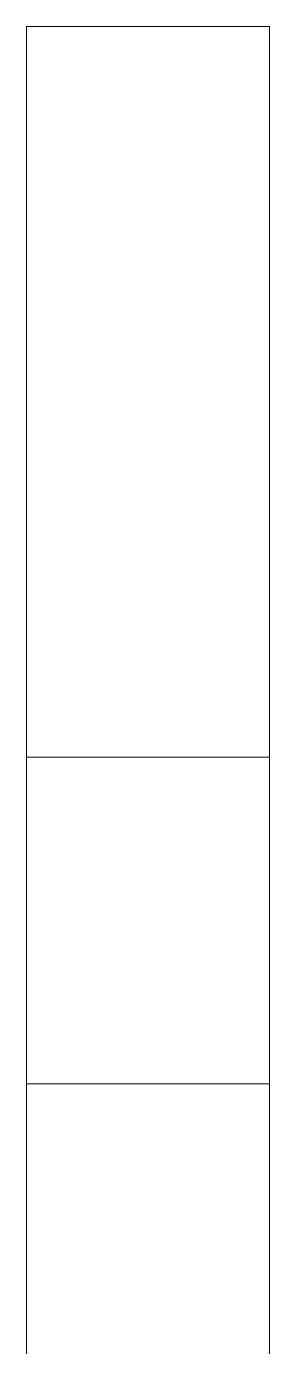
# Model space of a CAD drawing. Extents: x 65572 to 72871, y 30718 to 33858.
# Drawn here: x 66074.43 to 66075.43, y 33455.98 to 33461.4 of the extents above; entities that cross this region are included whole.
import ezdxf

# ---------------------------------------------------------------- set-up
doc = ezdxf.new("R2010")
doc.units = 0
doc.header["$LTSCALE"] = 0.5
doc.header["$MEASUREMENT"] = 0
doc.layers.add('Viewed', color=150, linetype='CONTINUOUS', lineweight=9)

msp = doc.modelspace()

# ---------------------------------------------------------------- linework, layer by layer
at = {"layer": 'Viewed', "linetype": 'ByBlock'}
for p, q in [((66075.43429, 33461.403734), (66074.434285, 33461.403734)), ((66074.434285, 33458.40372), (66074.434285, 33457.062538)), ((66075.43429, 33458.40372), (66074.434285, 33458.40372)), ((66075.43429, 33458.40372), (66075.43429, 33457.062538)), ((66075.43429, 33457.062538), (66074.434285, 33457.062538)), ((66074.434285, 33457.062538), (66074.434285, 33451.062509)), ((66075.43429, 33457.062538), (66075.43429, 33451.062509))]:
    msp.add_line(p, q, dxfattribs=at)
for points in [[(66074.434285, 33461.403734), (66074.434285, 33461.403388), (66074.434285, 33461.403042), (66074.434285, 33461.402696), (66074.434285, 33461.40235), (66074.434285, 33461.402004), (66074.434285, 33461.401658), (66074.434285, 33461.401312), (66074.434285, 33461.400965), (66074.434285, 33461.400619), (66074.434285, 33461.400273), (66074.434285, 33461.399927), (66074.434285, 33461.399581), (66074.434285, 33461.399235), (66074.434285, 33461.398889), (66074.434285, 33461.398543), (66074.434285, 33461.398197), (66074.434285, 33461.39785), (66074.434285, 33461.397504), (66074.434285, 33461.397158), (66074.434285, 33461.396812), (66074.434285, 33461.396466), (66074.434285, 33461.39612), (66074.434285, 33461.395774), (66074.434285, 33461.395428), (66074.434285, 33461.395081), (66074.434285, 33461.394735), (66074.434285, 33461.394389), (66074.434285, 33461.394043), (66074.434285, 33461.393697), (66074.434285, 33461.393351), (66074.434285, 33461.393005), (66074.434285, 33461.392659), (66074.434285, 33461.392313), (66074.434285, 33461.391966), (66074.434285, 33461.39162), (66074.434285, 33461.391274), (66074.434285, 33461.390928), (66074.434285, 33461.390582), (66074.434285, 33461.390236), (66074.434285, 33461.38989), (66074.434285, 33461.389544), (66074.434285, 33461.389197), (66074.434285, 33461.388851), (66074.434285, 33461.388505), (66074.434285, 33461.388159), (66074.434285, 33461.387813), (66074.434285, 33461.387467), (66074.434285, 33461.387121), (66074.434285, 33461.386775), (66074.434285, 33461.386428), (66074.434285, 33461.386082), (66074.434285, 33461.385736), (66074.434285, 33461.38539), (66074.434285, 33461.385044), (66074.434285, 33461.384354), (66074.434285, 33461.38332), (66074.434285, 33461.382286), (66074.434285, 33461.381252), (66074.434285, 33461.380218), (66074.434285, 33461.379184), (66074.434285, 33461.37815), (66074.434285, 33461.377116), (66074.434285, 33461.376082), (66074.434285, 33461.375048), (66074.434285, 33461.374014), (66074.434285, 33461.37298), (66074.434285, 33461.371946), (66074.434285, 33461.370912), (66074.434285, 33461.369878), (66074.434285, 33461.368844), (66074.434285, 33461.36781), (66074.434285, 33461.366776), (66074.434285, 33461.365742), (66074.434285, 33461.364708), (66074.434285, 33461.363674), (66074.434285, 33461.36264), (66074.434285, 33461.361606), (66074.434285, 33461.360572), (66074.434285, 33461.359538), (66074.434285, 33461.358504), (66074.434285, 33461.35747), (66074.434285, 33461.356436), (66074.434285, 33461.355402), (66074.434285, 33461.354368), (66074.434285, 33461.353334), (66074.434285, 33461.3523), (66074.434285, 33461.351266), (66074.434285, 33461.350232), (66074.434285, 33461.349198), (66074.434285, 33461.348164), (66074.434285, 33461.34713), (66074.434285, 33461.346096), (66074.434285, 33461.345062), (66074.434285, 33461.344028), (66074.434285, 33461.342994), (66074.434285, 33461.34196), (66074.434285, 33461.340926), (66074.434285, 33461.339892), (66074.434285, 33461.338858), (66074.434285, 33461.337824), (66074.434285, 33461.33679), (66074.434285, 33461.335756), (66074.434285, 33461.334722), (66074.434285, 33461.333688), (66074.434285, 33461.332654), (66074.434285, 33461.33162), (66074.434285, 33461.330586), (66074.434285, 33461.329552), (66074.434285, 33461.328518), (66074.434285, 33461.326809), (66074.434285, 33461.3251), (66074.434285, 33461.323391), (66074.434285, 33461.321682), (66074.434285, 33461.319973), (66074.434285, 33461.318264), (66074.434285, 33461.316556), (66074.434285, 33461.314847), (66074.434285, 33461.313138), (66074.434285, 33461.311429), (66074.434285, 33461.30972), (66074.434285, 33461.308011), (66074.434285, 33461.306302), (66074.434285, 33461.304593), (66074.434285, 33461.302885), (66074.434285, 33461.301176), (66074.434285, 33461.299467), (66074.434285, 33461.297758), (66074.434285, 33461.296049), (66074.434285, 33461.29434), (66074.434285, 33461.292631), (66074.434285, 33461.290922), (66074.434285, 33461.289213), (66074.434285, 33461.287505), (66074.434285, 33461.285796), (66074.434285, 33461.284087), (66074.434285, 33461.282378), (66074.434285, 33461.280669), (66074.434285, 33461.27896), (66074.434285, 33461.277251), (66074.434285, 33461.275542), (66074.434285, 33461.273833), (66074.434285, 33461.272125), (66074.434285, 33461.270416), (66074.434285, 33461.268707), (66074.434285, 33461.266998), (66074.434285, 33461.265289), (66074.434285, 33461.26358), (66074.434285, 33461.261871), (66074.434285, 33461.260162), (66074.434285, 33461.258454), (66074.434285, 33461.256745), (66074.434285, 33461.255036), (66074.434285, 33461.253327), (66074.434285, 33461.251618), (66074.434285, 33461.249909), (66074.434285, 33461.2482), (66074.434285, 33461.246491), (66074.434285, 33461.244782), (66074.434285, 33461.243074), (66074.434285, 33461.241365), (66074.434285, 33461.239656), (66074.434285, 33461.237947), (66074.434285, 33461.236238), (66074.434285, 33461.234202), (66074.434285, 33461.23184), (66074.434285, 33461.229478), (66074.434285, 33461.227116), (66074.434285, 33461.224753), (66074.434285, 33461.222391), (66074.434285, 33461.220029), (66074.434285, 33461.217667), (66074.434285, 33461.215304), (66074.434285, 33461.212942), (66074.434285, 33461.21058), (66074.434285, 33461.208217), (66074.434285, 33461.205855), (66074.434285, 33461.203493), (66074.434285, 33461.201131), (66074.434285, 33461.198768), (66074.434285, 33461.196406), (66074.434285, 33461.194044), (66074.434285, 33461.191681), (66074.434285, 33461.189319), (66074.434285, 33461.186957), (66074.434285, 33461.184595), (66074.434285, 33461.182232), (66074.434285, 33461.17987), (66074.434285, 33461.177508), (66074.434285, 33461.175146), (66074.434285, 33461.172783), (66074.434285, 33461.170421), (66074.434285, 33461.168059), (66074.434285, 33461.165696), (66074.434285, 33461.163334), (66074.434285, 33461.160972), (66074.434285, 33461.15861), (66074.434285, 33461.156247), (66074.434285, 33461.153885), (66074.434285, 33461.151523), (66074.434285, 33461.149161), (66074.434285, 33461.146798), (66074.434285, 33461.144436), (66074.434285, 33461.142074), (66074.434285, 33461.139711), (66074.434285, 33461.137349), (66074.434285, 33461.134987), (66074.434285, 33461.132625), (66074.434285, 33461.130262), (66074.434285, 33461.1279), (66074.434285, 33461.125538), (66074.434285, 33461.123175), (66074.434285, 33461.120813), (66074.434285, 33461.118451), (66074.434285, 33461.116089), (66074.434285, 33461.113726), (66074.434285, 33461.111364), (66074.434285, 33461.109002), (66074.434285, 33461.10664), (66074.434285, 33461.103654), (66074.434285, 33461.100668), (66074.434285, 33461.097682), (66074.434285, 33461.094696), (66074.434285, 33461.09171), (66074.434285, 33461.088724), (66074.434285, 33461.085738), (66074.434285, 33461.082752), (66074.434285, 33461.079766), (66074.434285, 33461.07678), (66074.434285, 33461.073794), (66074.434285, 33461.070808), (66074.434285, 33461.067822), (66074.434285, 33461.064836), (66074.434285, 33461.06185), (66074.434285, 33461.058864), (66074.434285, 33461.055878), (66074.434285, 33461.052892), (66074.434285, 33461.049906), (66074.434285, 33461.04692), (66074.434285, 33461.043934), (66074.434285, 33461.040948), (66074.434285, 33461.037962), (66074.434285, 33461.034977), (66074.434285, 33461.031991), (66074.434285, 33461.029005), (66074.434285, 33461.026019), (66074.434285, 33461.023033), (66074.434285, 33461.020047), (66074.434285, 33461.017061), (66074.434285, 33461.014075), (66074.434285, 33461.011089), (66074.434285, 33461.008103), (66074.434285, 33461.005117), (66074.434285, 33461.002131), (66074.434285, 33460.999145), (66074.434285, 33460.996159), (66074.434285, 33460.993173), (66074.434285, 33460.990187), (66074.434285, 33460.987201), (66074.434285, 33460.984215), (66074.434285, 33460.981229), (66074.434285, 33460.978243), (66074.434285, 33460.975257), (66074.434285, 33460.972271), (66074.434285, 33460.969285), (66074.434285, 33460.966299), (66074.434285, 33460.963313), (66074.434285, 33460.960328), (66074.434285, 33460.957342), (66074.434285, 33460.954356), (66074.434285, 33460.95137), (66074.434285, 33460.948384), (66074.434285, 33460.945398), (66074.434285, 33460.942119), (66074.434285, 33460.938547), (66074.434285, 33460.934975), (66074.434285, 33460.931402), (66074.434285, 33460.92783), (66074.434285, 33460.924258), (66074.434285, 33460.920686), (66074.434285, 33460.917114), (66074.434285, 33460.913542), (66074.434285, 33460.90997), (66074.434285, 33460.906398), (66074.434285, 33460.902826), (66074.434285, 33460.899254), (66074.434285, 33460.895681), (66074.434285, 33460.892109), (66074.434285, 33460.888537), (66074.434285, 33460.884965), (66074.434285, 33460.881393), (66074.434285, 33460.877821), (66074.434285, 33460.874249), (66074.434285, 33460.870677), (66074.434285, 33460.867105), (66074.434285, 33460.863533), (66074.434285, 33460.859961), (66074.434285, 33460.856388), (66074.434285, 33460.852816), (66074.434285, 33460.849244), (66074.434285, 33460.845672), (66074.434285, 33460.8421), (66074.434285, 33460.838528), (66074.434285, 33460.834956), (66074.434285, 33460.831384), (66074.434285, 33460.827812), (66074.434285, 33460.82424), (66074.434285, 33460.820668), (66074.434285, 33460.817095), (66074.434285, 33460.813523), (66074.434285, 33460.809951), (66074.434285, 33460.806379), (66074.434285, 33460.802807), (66074.434285, 33460.799235), (66074.434285, 33460.795663), (66074.434285, 33460.792091), (66074.434285, 33460.788519), (66074.434285, 33460.784947), (66074.434285, 33460.781374), (66074.434285, 33460.777802), (66074.434285, 33460.77423), (66074.434285, 33460.770658), (66074.434285, 33460.767086), (66074.434285, 33460.763514), (66074.434285, 33460.759942), (66074.434285, 33460.75637), (66074.434285, 33460.752798), (66074.434285, 33460.749226), (66074.434285, 33460.745112), (66074.434285, 33460.740999), (66074.434285, 33460.736886), (66074.434285, 33460.732772), (66074.434285, 33460.728659), (66074.434285, 33460.724546), (66074.434285, 33460.720433), (66074.434285, 33460.716319), (66074.434285, 33460.712206), (66074.434285, 33460.708093), (66074.434285, 33460.703979), (66074.434285, 33460.699866), (66074.434285, 33460.695753), (66074.434285, 33460.691639), (66074.434285, 33460.687526), (66074.434285, 33460.683413), (66074.434285, 33460.679299), (66074.434285, 33460.675186), (66074.434285, 33460.671073), (66074.434285, 33460.66696), (66074.434285, 33460.662846), (66074.434285, 33460.658733), (66074.434285, 33460.65462), (66074.434285, 33460.650506), (66074.434285, 33460.646393), (66074.434285, 33460.64228), (66074.434285, 33460.638166), (66074.434285, 33460.634053), (66074.434285, 33460.62994), (66074.434285, 33460.625826), (66074.434285, 33460.621713), (66074.434285, 33460.6176), (66074.434285, 33460.613487), (66074.434285, 33460.609373), (66074.434285, 33460.60526), (66074.434285, 33460.601147), (66074.434285, 33460.597033), (66074.434285, 33460.59292), (66074.434285, 33460.588807), (66074.434285, 33460.584693), (66074.434285, 33460.58058), (66074.434285, 33460.576467), (66074.434285, 33460.572353), (66074.434285, 33460.56824), (66074.434285, 33460.564127), (66074.434285, 33460.560014), (66074.434285, 33460.5559), (66074.434285, 33460.551787), (66074.434285, 33460.547674), (66074.434285, 33460.54356), (66074.434285, 33460.539447), (66074.434285, 33460.535334), (66074.434285, 33460.53122), (66074.434285, 33460.527107), (66074.434285, 33460.522749), (66074.434285, 33460.518146), (66074.434285, 33460.513543), (66074.434285, 33460.508941), (66074.434285, 33460.504338), (66074.434285, 33460.499735), (66074.434285, 33460.495132), (66074.434285, 33460.49053), (66074.434285, 33460.485927), (66074.434285, 33460.481324), (66074.434285, 33460.476721), (66074.434285, 33460.472118), (66074.434285, 33460.467516), (66074.434285, 33460.462913), (66074.434285, 33460.45831), (66074.434285, 33460.453707), (66074.434285, 33460.449104), (66074.434285, 33460.444502), (66074.434285, 33460.439899), (66074.434285, 33460.435296), (66074.434285, 33460.430693), (66074.434285, 33460.42609), (66074.434285, 33460.421488), (66074.434285, 33460.416885), (66074.434285, 33460.412282), (66074.434285, 33460.407679), (66074.434285, 33460.403076), (66074.434285, 33460.398474), (66074.434285, 33460.393871), (66074.434285, 33460.389268), (66074.434285, 33460.384665), (66074.434285, 33460.380062), (66074.434285, 33460.37546), (66074.434285, 33460.370857), (66074.434285, 33460.366254), (66074.434285, 33460.361651), (66074.434285, 33460.357049), (66074.434285, 33460.352446), (66074.434285, 33460.347843), (66074.434285, 33460.34324), (66074.434285, 33460.338637), (66074.434285, 33460.334035), (66074.434285, 33460.329432), (66074.434285, 33460.324829), (66074.434285, 33460.320226), (66074.434285, 33460.315623), (66074.434285, 33460.311021), (66074.434285, 33460.306418), (66074.434285, 33460.301815), (66074.434285, 33460.297212), (66074.434285, 33460.292609), (66074.434285, 33460.288007), (66074.434285, 33460.283404), (66074.434285, 33460.278801), (66074.434285, 33460.274198), (66074.434285, 33460.269164), (66074.434285, 33460.264129), (66074.434285, 33460.259095), (66074.434285, 33460.254061), (66074.434285, 33460.249026), (66074.434285, 33460.243992), (66074.434285, 33460.238958), (66074.434285, 33460.233923), (66074.434285, 33460.228889), (66074.434285, 33460.223854), (66074.434285, 33460.21882), (66074.434285, 33460.213786), (66074.434285, 33460.208751), (66074.434285, 33460.203717), (66074.434285, 33460.198682), (66074.434285, 33460.193648), (66074.434285, 33460.188614), (66074.434285, 33460.183579), (66074.434285, 33460.178545), (66074.434285, 33460.17351), (66074.434285, 33460.168476), (66074.434285, 33460.163442), (66074.434285, 33460.158407), (66074.434285, 33460.153373), (66074.434285, 33460.148338), (66074.434285, 33460.143304), (66074.434285, 33460.13827), (66074.434285, 33460.133235), (66074.434285, 33460.128201), (66074.434285, 33460.123166), (66074.434285, 33460.118132), (66074.434285, 33460.113098), (66074.434285, 33460.108063), (66074.434285, 33460.103029), (66074.434285, 33460.097994), (66074.434285, 33460.09296), (66074.434285, 33460.087926), (66074.434285, 33460.082891), (66074.434285, 33460.077857), (66074.434285, 33460.072822), (66074.434285, 33460.067788), (66074.434285, 33460.062754), (66074.434285, 33460.057719), (66074.434285, 33460.052685), (66074.434285, 33460.047651), (66074.434285, 33460.042616), (66074.434285, 33460.037582), (66074.434285, 33460.032547), (66074.434285, 33460.027513), (66074.434285, 33460.022479), (66074.434285, 33460.017444), (66074.434285, 33460.01241), (66074.434285, 33460.007375), (66074.434285, 33460.002341), (66074.434285, 33459.997122), (66074.434285, 33459.99172), (66074.434285, 33459.986317), (66074.434285, 33459.980914), (66074.434285, 33459.975512), (66074.434285, 33459.970109), (66074.434285, 33459.964706), (66074.434285, 33459.959304), (66074.434285, 33459.953901), (66074.434285, 33459.948498), (66074.434285, 33459.943096), (66074.434285, 33459.937693), (66074.434285, 33459.93229), (66074.434285, 33459.926887), (66074.434285, 33459.921485), (66074.434285, 33459.916082), (66074.434285, 33459.910679), (66074.434285, 33459.905277), (66074.434285, 33459.899874), (66074.434285, 33459.894471), (66074.434285, 33459.889069), (66074.434285, 33459.883666), (66074.434285, 33459.878263), (66074.434285, 33459.872861), (66074.434285, 33459.867458), (66074.434285, 33459.862055), (66074.434285, 33459.856653), (66074.434285, 33459.85125), (66074.434285, 33459.845847), (66074.434285, 33459.840444), (66074.434285, 33459.835042), (66074.434285, 33459.829639), (66074.434285, 33459.824236), (66074.434285, 33459.818834), (66074.434285, 33459.813431), (66074.434285, 33459.808028), (66074.434285, 33459.802626), (66074.434285, 33459.797223), (66074.434285, 33459.79182), (66074.434285, 33459.786418), (66074.434285, 33459.781015), (66074.434285, 33459.775612), (66074.434285, 33459.77021), (66074.434285, 33459.764807), (66074.434285, 33459.759404), (66074.434285, 33459.754001), (66074.434285, 33459.748599), (66074.434285, 33459.743196), (66074.434285, 33459.737793), (66074.434285, 33459.732391), (66074.434285, 33459.726988), (66074.434285, 33459.721585), (66074.434285, 33459.716183), (66074.434285, 33459.71078), (66074.434285, 33459.705377), (66074.434285, 33459.699674), (66074.434285, 33459.693971), (66074.434285, 33459.688268), (66074.434285, 33459.682565), (66074.434285, 33459.676862), (66074.434285, 33459.671159), (66074.434285, 33459.665456), (66074.434285, 33459.659753), (66074.434285, 33459.65405), (66074.434285, 33459.648347), (66074.434285, 33459.642644), (66074.434285, 33459.636941), (66074.434285, 33459.631238), (66074.434285, 33459.625535), (66074.434285, 33459.619832), (66074.434285, 33459.614129), (66074.434285, 33459.608426), (66074.434285, 33459.602723), (66074.434285, 33459.59702), (66074.434285, 33459.591317), (66074.434285, 33459.585614), (66074.434285, 33459.57991), (66074.434285, 33459.574207), (66074.434285, 33459.568504), (66074.434285, 33459.562801), (66074.434285, 33459.557098), (66074.434285, 33459.551395), (66074.434285, 33459.545692), (66074.434285, 33459.539989), (66074.434285, 33459.534286), (66074.434285, 33459.528583), (66074.434285, 33459.52288), (66074.434285, 33459.517177), (66074.434285, 33459.511474), (66074.434285, 33459.505771), (66074.434285, 33459.500068), (66074.434285, 33459.494365), (66074.434285, 33459.488662), (66074.434285, 33459.482959), (66074.434285, 33459.477256), (66074.434285, 33459.471553), (66074.434285, 33459.46585), (66074.434285, 33459.460147), (66074.434285, 33459.454444), (66074.434285, 33459.448741), (66074.434285, 33459.443038), (66074.434285, 33459.437335), (66074.434285, 33459.431631), (66074.434285, 33459.425928), (66074.434285, 33459.420225), (66074.434285, 33459.414522), (66074.434285, 33459.408819), (66074.434285, 33459.403116), (66074.434285, 33459.397413), (66074.434285, 33459.391596), (66074.434285, 33459.385664), (66074.434285, 33459.379733), (66074.434285, 33459.373801), (66074.434285, 33459.367869), (66074.434285, 33459.361938), (66074.434285, 33459.356006), (66074.434285, 33459.350074), (66074.434285, 33459.344143), (66074.434285, 33459.338211), (66074.434285, 33459.332279), (66074.434285, 33459.326348), (66074.434285, 33459.320416), (66074.434285, 33459.314484), (66074.434285, 33459.308553), (66074.434285, 33459.302621), (66074.434285, 33459.296689), (66074.434285, 33459.290758), (66074.434285, 33459.284826), (66074.434285, 33459.278894), (66074.434285, 33459.272963), (66074.434285, 33459.267031), (66074.434285, 33459.261099), (66074.434285, 33459.255168), (66074.434285, 33459.249236), (66074.434285, 33459.243304), (66074.434285, 33459.237373), (66074.434285, 33459.231441), (66074.434285, 33459.225509), (66074.434285, 33459.219578), (66074.434285, 33459.213646), (66074.434285, 33459.207714), (66074.434285, 33459.201782), (66074.434285, 33459.195851), (66074.434285, 33459.189919), (66074.434285, 33459.183987), (66074.434285, 33459.178056), (66074.434285, 33459.172124), (66074.434285, 33459.166192), (66074.434285, 33459.160261), (66074.434285, 33459.154329), (66074.434285, 33459.148397), (66074.434285, 33459.142466), (66074.434285, 33459.136534), (66074.434285, 33459.130602), (66074.434285, 33459.124671), (66074.434285, 33459.118739), (66074.434285, 33459.112807), (66074.434285, 33459.106876), (66074.434285, 33459.100944), (66074.434285, 33459.095012), (66074.434285, 33459.089081), (66074.434285, 33459.083149), (66074.434285, 33459.077217), (66074.434285, 33459.071286), (66074.434285, 33459.0652), (66074.434285, 33459.059114), (66074.434285, 33459.053029), (66074.434285, 33459.046943), (66074.434285, 33459.040857), (66074.434285, 33459.034772), (66074.434285, 33459.028686), (66074.434285, 33459.0226), (66074.434285, 33459.016514), (66074.434285, 33459.010429), (66074.434285, 33459.004343), (66074.434285, 33458.998257), (66074.434285, 33458.992172), (66074.434285, 33458.986086), (66074.434285, 33458.98), (66074.434285, 33458.973914), (66074.434285, 33458.967829), (66074.434285, 33458.961743), (66074.434285, 33458.955657), (66074.434285, 33458.949572), (66074.434285, 33458.943486), (66074.434285, 33458.9374), (66074.434285, 33458.931315), (66074.434285, 33458.925229), (66074.434285, 33458.919143), (66074.434285, 33458.913057), (66074.434285, 33458.906972), (66074.434285, 33458.900886), (66074.434285, 33458.8948), (66074.434285, 33458.888715), (66074.434285, 33458.882629), (66074.434285, 33458.876543), (66074.434285, 33458.870457), (66074.434285, 33458.864372), (66074.434285, 33458.858286), (66074.434285, 33458.8522), (66074.434285, 33458.846115), (66074.434285, 33458.840029), (66074.434285, 33458.833943), (66074.434285, 33458.827858), (66074.434285, 33458.821772), (66074.434285, 33458.815686), (66074.434285, 33458.8096), (66074.434285, 33458.803515), (66074.434285, 33458.797429), (66074.434285, 33458.791343), (66074.434285, 33458.785258), (66074.434285, 33458.779172), (66074.434285, 33458.773086), (66074.434285, 33458.767), (66074.434285, 33458.760915), (66074.434285, 33458.754829), (66074.434285, 33458.748743), (66074.434285, 33458.742658), (66074.434285, 33458.736533), (66074.434285, 33458.73037), (66074.434285, 33458.724207), (66074.434285, 33458.718044), (66074.434285, 33458.71188), (66074.434285, 33458.705717), (66074.434285, 33458.699554), (66074.434285, 33458.693391), (66074.434285, 33458.687227), (66074.434285, 33458.681064), (66074.434285, 33458.674901), (66074.434285, 33458.668738), (66074.434285, 33458.662575), (66074.434285, 33458.656411), (66074.434285, 33458.650248), (66074.434285, 33458.644085), (66074.434285, 33458.637922), (66074.434285, 33458.631759), (66074.434285, 33458.625595), (66074.434285, 33458.619432), (66074.434285, 33458.613269), (66074.434285, 33458.607106), (66074.434285, 33458.600942), (66074.434285, 33458.594779), (66074.434285, 33458.588616), (66074.434285, 33458.582453), (66074.434285, 33458.57629), (66074.434285, 33458.570126), (66074.434285, 33458.563963), (66074.434285, 33458.5578), (66074.434285, 33458.551637), (66074.434285, 33458.545474), (66074.434285, 33458.53931), (66074.434285, 33458.533147), (66074.434285, 33458.526984), (66074.434285, 33458.520821), (66074.434285, 33458.514658), (66074.434285, 33458.508494), (66074.434285, 33458.502331), (66074.434285, 33458.496168), (66074.434285, 33458.490005), (66074.434285, 33458.483841), (66074.434285, 33458.477678), (66074.434285, 33458.471515), (66074.434285, 33458.465352), (66074.434285, 33458.459189), (66074.434285, 33458.453025), (66074.434285, 33458.446862), (66074.434285, 33458.440699), (66074.434285, 33458.434536), (66074.434285, 33458.428373), (66074.434285, 33458.422209), (66074.434285, 33458.416046), (66074.434285, 33458.409883), (66074.434285, 33458.40372)], [(66075.43429, 33461.403734), (66075.43429, 33461.403388), (66075.43429, 33461.403042), (66075.43429, 33461.402696), (66075.43429, 33461.40235), (66075.43429, 33461.402004), (66075.43429, 33461.401658), (66075.43429, 33461.401312), (66075.43429, 33461.400965), (66075.43429, 33461.400619), (66075.43429, 33461.400273), (66075.43429, 33461.399927), (66075.43429, 33461.399581), (66075.43429, 33461.399235), (66075.43429, 33461.398889), (66075.43429, 33461.398543), (66075.43429, 33461.398197), (66075.43429, 33461.39785), (66075.43429, 33461.397504), (66075.43429, 33461.397158), (66075.43429, 33461.396812), (66075.43429, 33461.396466), (66075.43429, 33461.39612), (66075.43429, 33461.395774), (66075.43429, 33461.395428), (66075.43429, 33461.395081), (66075.43429, 33461.394735), (66075.43429, 33461.394389), (66075.43429, 33461.394043), (66075.43429, 33461.393697), (66075.43429, 33461.393351), (66075.43429, 33461.393005), (66075.43429, 33461.392659), (66075.43429, 33461.392313), (66075.43429, 33461.391966), (66075.43429, 33461.39162), (66075.43429, 33461.391274), (66075.43429, 33461.390928), (66075.43429, 33461.390582), (66075.43429, 33461.390236), (66075.43429, 33461.38989), (66075.43429, 33461.389544), (66075.43429, 33461.389197), (66075.43429, 33461.388851), (66075.43429, 33461.388505), (66075.43429, 33461.388159), (66075.43429, 33461.387813), (66075.43429, 33461.387467), (66075.43429, 33461.387121), (66075.43429, 33461.386775), (66075.43429, 33461.386428), (66075.43429, 33461.386082), (66075.43429, 33461.385736), (66075.43429, 33461.38539), (66075.43429, 33461.385044), (66075.43429, 33461.384354), (66075.43429, 33461.38332), (66075.43429, 33461.382286), (66075.43429, 33461.381252), (66075.43429, 33461.380218), (66075.43429, 33461.379184), (66075.43429, 33461.37815), (66075.43429, 33461.377116), (66075.43429, 33461.376082), (66075.43429, 33461.375048), (66075.43429, 33461.374014), (66075.43429, 33461.37298), (66075.43429, 33461.371946), (66075.43429, 33461.370912), (66075.43429, 33461.369878), (66075.43429, 33461.368844), (66075.43429, 33461.36781), (66075.43429, 33461.366776), (66075.43429, 33461.365742), (66075.43429, 33461.364708), (66075.43429, 33461.363674), (66075.43429, 33461.36264), (66075.43429, 33461.361606), (66075.43429, 33461.360572), (66075.43429, 33461.359538), (66075.43429, 33461.358504), (66075.43429, 33461.35747), (66075.43429, 33461.356436), (66075.43429, 33461.355402), (66075.43429, 33461.354368), (66075.43429, 33461.353334), (66075.43429, 33461.3523), (66075.43429, 33461.351266), (66075.43429, 33461.350232), (66075.43429, 33461.349198), (66075.43429, 33461.348164), (66075.43429, 33461.34713), (66075.43429, 33461.346096), (66075.43429, 33461.345062), (66075.43429, 33461.344028), (66075.43429, 33461.342994), (66075.43429, 33461.34196), (66075.43429, 33461.340926), (66075.43429, 33461.339892), (66075.43429, 33461.338858), (66075.43429, 33461.337824), (66075.43429, 33461.33679), (66075.43429, 33461.335756), (66075.43429, 33461.334722), (66075.43429, 33461.333688), (66075.43429, 33461.332654), (66075.43429, 33461.33162), (66075.43429, 33461.330586), (66075.43429, 33461.329552), (66075.43429, 33461.328518), (66075.43429, 33461.326809), (66075.43429, 33461.3251), (66075.43429, 33461.323391), (66075.43429, 33461.321682), (66075.43429, 33461.319973), (66075.43429, 33461.318264), (66075.43429, 33461.316556), (66075.43429, 33461.314847), (66075.43429, 33461.313138), (66075.43429, 33461.311429), (66075.43429, 33461.30972), (66075.43429, 33461.308011), (66075.43429, 33461.306302), (66075.43429, 33461.304593), (66075.43429, 33461.302885), (66075.43429, 33461.301176), (66075.43429, 33461.299467), (66075.43429, 33461.297758), (66075.43429, 33461.296049), (66075.43429, 33461.29434), (66075.43429, 33461.292631), (66075.43429, 33461.290922), (66075.43429, 33461.289213), (66075.43429, 33461.287505), (66075.43429, 33461.285796), (66075.43429, 33461.284087), (66075.43429, 33461.282378), (66075.43429, 33461.280669), (66075.43429, 33461.27896), (66075.43429, 33461.277251), (66075.43429, 33461.275542), (66075.43429, 33461.273833), (66075.43429, 33461.272125), (66075.43429, 33461.270416), (66075.43429, 33461.268707), (66075.43429, 33461.266998), (66075.43429, 33461.265289), (66075.43429, 33461.26358), (66075.43429, 33461.261871), (66075.43429, 33461.260162), (66075.43429, 33461.258454), (66075.43429, 33461.256745), (66075.43429, 33461.255036), (66075.43429, 33461.253327), (66075.43429, 33461.251618), (66075.43429, 33461.249909), (66075.43429, 33461.2482), (66075.43429, 33461.246491), (66075.43429, 33461.244782), (66075.43429, 33461.243074), (66075.43429, 33461.241365), (66075.43429, 33461.239656), (66075.43429, 33461.237947), (66075.43429, 33461.236238), (66075.43429, 33461.234202), (66075.43429, 33461.23184), (66075.43429, 33461.229478), (66075.43429, 33461.227116), (66075.43429, 33461.224753), (66075.43429, 33461.222391), (66075.43429, 33461.220029), (66075.43429, 33461.217667), (66075.43429, 33461.215304), (66075.43429, 33461.212942), (66075.43429, 33461.21058), (66075.43429, 33461.208217), (66075.43429, 33461.205855), (66075.43429, 33461.203493), (66075.43429, 33461.201131), (66075.43429, 33461.198768), (66075.43429, 33461.196406), (66075.43429, 33461.194044), (66075.43429, 33461.191681), (66075.43429, 33461.189319), (66075.43429, 33461.186957), (66075.43429, 33461.184595), (66075.43429, 33461.182232), (66075.43429, 33461.17987), (66075.43429, 33461.177508), (66075.43429, 33461.175146), (66075.43429, 33461.172783), (66075.43429, 33461.170421), (66075.43429, 33461.168059), (66075.43429, 33461.165696), (66075.43429, 33461.163334), (66075.43429, 33461.160972), (66075.43429, 33461.15861), (66075.43429, 33461.156247), (66075.43429, 33461.153885), (66075.43429, 33461.151523), (66075.43429, 33461.149161), (66075.43429, 33461.146798), (66075.43429, 33461.144436), (66075.43429, 33461.142074), (66075.43429, 33461.139711), (66075.43429, 33461.137349), (66075.43429, 33461.134987), (66075.43429, 33461.132625), (66075.43429, 33461.130262), (66075.43429, 33461.1279), (66075.43429, 33461.125538), (66075.43429, 33461.123175), (66075.43429, 33461.120813), (66075.43429, 33461.118451), (66075.43429, 33461.116089), (66075.43429, 33461.113726), (66075.43429, 33461.111364), (66075.43429, 33461.109002), (66075.43429, 33461.10664), (66075.43429, 33461.103654), (66075.43429, 33461.100668), (66075.43429, 33461.097682), (66075.43429, 33461.094696), (66075.43429, 33461.09171), (66075.43429, 33461.088724), (66075.43429, 33461.085738), (66075.43429, 33461.082752), (66075.43429, 33461.079766), (66075.43429, 33461.07678), (66075.43429, 33461.073794), (66075.43429, 33461.070808), (66075.43429, 33461.067822), (66075.43429, 33461.064836), (66075.43429, 33461.06185), (66075.43429, 33461.058864), (66075.43429, 33461.055878), (66075.43429, 33461.052892), (66075.43429, 33461.049906), (66075.43429, 33461.04692), (66075.43429, 33461.043934), (66075.43429, 33461.040948), (66075.43429, 33461.037962), (66075.43429, 33461.034977), (66075.43429, 33461.031991), (66075.43429, 33461.029005), (66075.43429, 33461.026019), (66075.43429, 33461.023033), (66075.43429, 33461.020047), (66075.43429, 33461.017061), (66075.43429, 33461.014075), (66075.43429, 33461.011089), (66075.43429, 33461.008103), (66075.43429, 33461.005117), (66075.43429, 33461.002131), (66075.43429, 33460.999145), (66075.43429, 33460.996159), (66075.43429, 33460.993173), (66075.43429, 33460.990187), (66075.43429, 33460.987201), (66075.43429, 33460.984215), (66075.43429, 33460.981229), (66075.43429, 33460.978243), (66075.43429, 33460.975257), (66075.43429, 33460.972271), (66075.43429, 33460.969285), (66075.43429, 33460.966299), (66075.43429, 33460.963313), (66075.43429, 33460.960328), (66075.43429, 33460.957342), (66075.43429, 33460.954356), (66075.43429, 33460.95137), (66075.43429, 33460.948384), (66075.43429, 33460.945398), (66075.43429, 33460.942119), (66075.43429, 33460.938547), (66075.43429, 33460.934975), (66075.43429, 33460.931402), (66075.43429, 33460.92783), (66075.43429, 33460.924258), (66075.43429, 33460.920686), (66075.43429, 33460.917114), (66075.43429, 33460.913542), (66075.43429, 33460.90997), (66075.43429, 33460.906398), (66075.43429, 33460.902826), (66075.43429, 33460.899254), (66075.43429, 33460.895681), (66075.43429, 33460.892109), (66075.43429, 33460.888537), (66075.43429, 33460.884965), (66075.43429, 33460.881393), (66075.43429, 33460.877821), (66075.43429, 33460.874249), (66075.43429, 33460.870677), (66075.43429, 33460.867105), (66075.43429, 33460.863533), (66075.43429, 33460.859961), (66075.43429, 33460.856388), (66075.43429, 33460.852816), (66075.43429, 33460.849244), (66075.43429, 33460.845672), (66075.43429, 33460.8421), (66075.43429, 33460.838528), (66075.43429, 33460.834956), (66075.43429, 33460.831384), (66075.43429, 33460.827812), (66075.43429, 33460.82424), (66075.43429, 33460.820668), (66075.43429, 33460.817095), (66075.43429, 33460.813523), (66075.43429, 33460.809951), (66075.43429, 33460.806379), (66075.43429, 33460.802807), (66075.43429, 33460.799235), (66075.43429, 33460.795663), (66075.43429, 33460.792091), (66075.43429, 33460.788519), (66075.43429, 33460.784947), (66075.43429, 33460.781374), (66075.43429, 33460.777802), (66075.43429, 33460.77423), (66075.43429, 33460.770658), (66075.43429, 33460.767086), (66075.43429, 33460.763514), (66075.43429, 33460.759942), (66075.43429, 33460.75637), (66075.43429, 33460.752798), (66075.43429, 33460.749226), (66075.43429, 33460.745112), (66075.43429, 33460.740999), (66075.43429, 33460.736886), (66075.43429, 33460.732772), (66075.43429, 33460.728659), (66075.43429, 33460.724546), (66075.43429, 33460.720433), (66075.43429, 33460.716319), (66075.43429, 33460.712206), (66075.43429, 33460.708093), (66075.43429, 33460.703979), (66075.43429, 33460.699866), (66075.43429, 33460.695753), (66075.43429, 33460.691639), (66075.43429, 33460.687526), (66075.43429, 33460.683413), (66075.43429, 33460.679299), (66075.43429, 33460.675186), (66075.43429, 33460.671073), (66075.43429, 33460.66696), (66075.43429, 33460.662846), (66075.43429, 33460.658733), (66075.43429, 33460.65462), (66075.43429, 33460.650506), (66075.43429, 33460.646393), (66075.43429, 33460.64228), (66075.43429, 33460.638166), (66075.43429, 33460.634053), (66075.43429, 33460.62994), (66075.43429, 33460.625826), (66075.43429, 33460.621713), (66075.43429, 33460.6176), (66075.43429, 33460.613487), (66075.43429, 33460.609373), (66075.43429, 33460.60526), (66075.43429, 33460.601147), (66075.43429, 33460.597033), (66075.43429, 33460.59292), (66075.43429, 33460.588807), (66075.43429, 33460.584693), (66075.43429, 33460.58058), (66075.43429, 33460.576467), (66075.43429, 33460.572353), (66075.43429, 33460.56824), (66075.43429, 33460.564127), (66075.43429, 33460.560014), (66075.43429, 33460.5559), (66075.43429, 33460.551787), (66075.43429, 33460.547674), (66075.43429, 33460.54356), (66075.43429, 33460.539447), (66075.43429, 33460.535334), (66075.43429, 33460.53122), (66075.43429, 33460.527107), (66075.43429, 33460.522749), (66075.43429, 33460.518146), (66075.43429, 33460.513543), (66075.43429, 33460.508941), (66075.43429, 33460.504338), (66075.43429, 33460.499735), (66075.43429, 33460.495132), (66075.43429, 33460.49053), (66075.43429, 33460.485927), (66075.43429, 33460.481324), (66075.43429, 33460.476721), (66075.43429, 33460.472118), (66075.43429, 33460.467516), (66075.43429, 33460.462913), (66075.43429, 33460.45831), (66075.43429, 33460.453707), (66075.43429, 33460.449104), (66075.43429, 33460.444502), (66075.43429, 33460.439899), (66075.43429, 33460.435296), (66075.43429, 33460.430693), (66075.43429, 33460.42609), (66075.43429, 33460.421488), (66075.43429, 33460.416885), (66075.43429, 33460.412282), (66075.43429, 33460.407679), (66075.43429, 33460.403076), (66075.43429, 33460.398474), (66075.43429, 33460.393871), (66075.43429, 33460.389268), (66075.43429, 33460.384665), (66075.43429, 33460.380062), (66075.43429, 33460.37546), (66075.43429, 33460.370857), (66075.43429, 33460.366254), (66075.43429, 33460.361651), (66075.43429, 33460.357049), (66075.43429, 33460.352446), (66075.43429, 33460.347843), (66075.43429, 33460.34324), (66075.43429, 33460.338637), (66075.43429, 33460.334035), (66075.43429, 33460.329432), (66075.43429, 33460.324829), (66075.43429, 33460.320226), (66075.43429, 33460.315623), (66075.43429, 33460.311021), (66075.43429, 33460.306418), (66075.43429, 33460.301815), (66075.43429, 33460.297212), (66075.43429, 33460.292609), (66075.43429, 33460.288007), (66075.43429, 33460.283404), (66075.43429, 33460.278801), (66075.43429, 33460.274198), (66075.43429, 33460.269164), (66075.43429, 33460.264129), (66075.43429, 33460.259095), (66075.43429, 33460.254061), (66075.43429, 33460.249026), (66075.43429, 33460.243992), (66075.43429, 33460.238958), (66075.43429, 33460.233923), (66075.43429, 33460.228889), (66075.43429, 33460.223854), (66075.43429, 33460.21882), (66075.43429, 33460.213786), (66075.43429, 33460.208751), (66075.43429, 33460.203717), (66075.43429, 33460.198682), (66075.43429, 33460.193648), (66075.43429, 33460.188614), (66075.43429, 33460.183579), (66075.43429, 33460.178545), (66075.43429, 33460.17351), (66075.43429, 33460.168476), (66075.43429, 33460.163442), (66075.43429, 33460.158407), (66075.43429, 33460.153373), (66075.43429, 33460.148338), (66075.43429, 33460.143304), (66075.43429, 33460.13827), (66075.43429, 33460.133235), (66075.43429, 33460.128201), (66075.43429, 33460.123166), (66075.43429, 33460.118132), (66075.43429, 33460.113098), (66075.43429, 33460.108063), (66075.43429, 33460.103029), (66075.43429, 33460.097994), (66075.43429, 33460.09296), (66075.43429, 33460.087926), (66075.43429, 33460.082891), (66075.43429, 33460.077857), (66075.43429, 33460.072822), (66075.43429, 33460.067788), (66075.43429, 33460.062754), (66075.43429, 33460.057719), (66075.43429, 33460.052685), (66075.43429, 33460.047651), (66075.43429, 33460.042616), (66075.43429, 33460.037582), (66075.43429, 33460.032547), (66075.43429, 33460.027513), (66075.43429, 33460.022479), (66075.43429, 33460.017444), (66075.43429, 33460.01241), (66075.43429, 33460.007375), (66075.43429, 33460.002341), (66075.43429, 33459.997122), (66075.43429, 33459.99172), (66075.43429, 33459.986317), (66075.43429, 33459.980914), (66075.43429, 33459.975512), (66075.43429, 33459.970109), (66075.43429, 33459.964706), (66075.43429, 33459.959304), (66075.43429, 33459.953901), (66075.43429, 33459.948498), (66075.43429, 33459.943096), (66075.43429, 33459.937693), (66075.43429, 33459.93229), (66075.43429, 33459.926887), (66075.43429, 33459.921485), (66075.43429, 33459.916082), (66075.43429, 33459.910679), (66075.43429, 33459.905277), (66075.43429, 33459.899874), (66075.43429, 33459.894471), (66075.43429, 33459.889069), (66075.43429, 33459.883666), (66075.43429, 33459.878263), (66075.43429, 33459.872861), (66075.43429, 33459.867458), (66075.43429, 33459.862055), (66075.43429, 33459.856653), (66075.43429, 33459.85125), (66075.43429, 33459.845847), (66075.43429, 33459.840444), (66075.43429, 33459.835042), (66075.43429, 33459.829639), (66075.43429, 33459.824236), (66075.43429, 33459.818834), (66075.43429, 33459.813431), (66075.43429, 33459.808028), (66075.43429, 33459.802626), (66075.43429, 33459.797223), (66075.43429, 33459.79182), (66075.43429, 33459.786418), (66075.43429, 33459.781015), (66075.43429, 33459.775612), (66075.43429, 33459.77021), (66075.43429, 33459.764807), (66075.43429, 33459.759404), (66075.43429, 33459.754001), (66075.43429, 33459.748599), (66075.43429, 33459.743196), (66075.43429, 33459.737793), (66075.43429, 33459.732391), (66075.43429, 33459.726988), (66075.43429, 33459.721585), (66075.43429, 33459.716183), (66075.43429, 33459.71078), (66075.43429, 33459.705377), (66075.43429, 33459.699674), (66075.43429, 33459.693971), (66075.43429, 33459.688268), (66075.43429, 33459.682565), (66075.43429, 33459.676862), (66075.43429, 33459.671159), (66075.43429, 33459.665456), (66075.43429, 33459.659753), (66075.43429, 33459.65405), (66075.43429, 33459.648347), (66075.43429, 33459.642644), (66075.43429, 33459.636941), (66075.43429, 33459.631238), (66075.43429, 33459.625535), (66075.43429, 33459.619832), (66075.43429, 33459.614129), (66075.43429, 33459.608426), (66075.43429, 33459.602723), (66075.43429, 33459.59702), (66075.43429, 33459.591317), (66075.43429, 33459.585614), (66075.43429, 33459.57991), (66075.43429, 33459.574207), (66075.43429, 33459.568504), (66075.43429, 33459.562801), (66075.43429, 33459.557098), (66075.43429, 33459.551395), (66075.43429, 33459.545692), (66075.43429, 33459.539989), (66075.43429, 33459.534286), (66075.43429, 33459.528583), (66075.43429, 33459.52288), (66075.43429, 33459.517177), (66075.43429, 33459.511474), (66075.43429, 33459.505771), (66075.43429, 33459.500068), (66075.43429, 33459.494365), (66075.43429, 33459.488662), (66075.43429, 33459.482959), (66075.43429, 33459.477256), (66075.43429, 33459.471553), (66075.43429, 33459.46585), (66075.43429, 33459.460147), (66075.43429, 33459.454444), (66075.43429, 33459.448741), (66075.43429, 33459.443038), (66075.43429, 33459.437335), (66075.43429, 33459.431631), (66075.43429, 33459.425928), (66075.43429, 33459.420225), (66075.43429, 33459.414522), (66075.43429, 33459.408819), (66075.43429, 33459.403116), (66075.43429, 33459.397413), (66075.43429, 33459.391596), (66075.43429, 33459.385664), (66075.43429, 33459.379733), (66075.43429, 33459.373801), (66075.43429, 33459.367869), (66075.43429, 33459.361938), (66075.43429, 33459.356006), (66075.43429, 33459.350074), (66075.43429, 33459.344143), (66075.43429, 33459.338211), (66075.43429, 33459.332279), (66075.43429, 33459.326348), (66075.43429, 33459.320416), (66075.43429, 33459.314484), (66075.43429, 33459.308553), (66075.43429, 33459.302621), (66075.43429, 33459.296689), (66075.43429, 33459.290758), (66075.43429, 33459.284826), (66075.43429, 33459.278894), (66075.43429, 33459.272963), (66075.43429, 33459.267031), (66075.43429, 33459.261099), (66075.43429, 33459.255168), (66075.43429, 33459.249236), (66075.43429, 33459.243304), (66075.43429, 33459.237373), (66075.43429, 33459.231441), (66075.43429, 33459.225509), (66075.43429, 33459.219578), (66075.43429, 33459.213646), (66075.43429, 33459.207714), (66075.43429, 33459.201782), (66075.43429, 33459.195851), (66075.43429, 33459.189919), (66075.43429, 33459.183987), (66075.43429, 33459.178056), (66075.43429, 33459.172124), (66075.43429, 33459.166192), (66075.43429, 33459.160261), (66075.43429, 33459.154329), (66075.43429, 33459.148397), (66075.43429, 33459.142466), (66075.43429, 33459.136534), (66075.43429, 33459.130602), (66075.43429, 33459.124671), (66075.43429, 33459.118739), (66075.43429, 33459.112807), (66075.43429, 33459.106876), (66075.43429, 33459.100944), (66075.43429, 33459.095012), (66075.43429, 33459.089081), (66075.43429, 33459.083149), (66075.43429, 33459.077217), (66075.43429, 33459.071286), (66075.43429, 33459.0652), (66075.43429, 33459.059114), (66075.43429, 33459.053029), (66075.43429, 33459.046943), (66075.43429, 33459.040857), (66075.43429, 33459.034772), (66075.43429, 33459.028686), (66075.43429, 33459.0226), (66075.43429, 33459.016514), (66075.43429, 33459.010429), (66075.43429, 33459.004343), (66075.43429, 33458.998257), (66075.43429, 33458.992172), (66075.43429, 33458.986086), (66075.43429, 33458.98), (66075.43429, 33458.973914), (66075.43429, 33458.967829), (66075.43429, 33458.961743), (66075.43429, 33458.955657), (66075.43429, 33458.949572), (66075.43429, 33458.943486), (66075.43429, 33458.9374), (66075.43429, 33458.931315), (66075.43429, 33458.925229), (66075.43429, 33458.919143), (66075.43429, 33458.913057), (66075.43429, 33458.906972), (66075.43429, 33458.900886), (66075.43429, 33458.8948), (66075.43429, 33458.888715), (66075.43429, 33458.882629), (66075.43429, 33458.876543), (66075.43429, 33458.870457), (66075.43429, 33458.864372), (66075.43429, 33458.858286), (66075.43429, 33458.8522), (66075.43429, 33458.846115), (66075.43429, 33458.840029), (66075.43429, 33458.833943), (66075.43429, 33458.827858), (66075.43429, 33458.821772), (66075.43429, 33458.815686), (66075.43429, 33458.8096), (66075.43429, 33458.803515), (66075.43429, 33458.797429), (66075.43429, 33458.791343), (66075.43429, 33458.785258), (66075.43429, 33458.779172), (66075.43429, 33458.773086), (66075.43429, 33458.767), (66075.43429, 33458.760915), (66075.43429, 33458.754829), (66075.43429, 33458.748743), (66075.43429, 33458.742658), (66075.43429, 33458.736533), (66075.43429, 33458.73037), (66075.43429, 33458.724207), (66075.43429, 33458.718044), (66075.43429, 33458.71188), (66075.43429, 33458.705717), (66075.43429, 33458.699554), (66075.43429, 33458.693391), (66075.43429, 33458.687227), (66075.43429, 33458.681064), (66075.43429, 33458.674901), (66075.43429, 33458.668738), (66075.43429, 33458.662575), (66075.43429, 33458.656411), (66075.43429, 33458.650248), (66075.43429, 33458.644085), (66075.43429, 33458.637922), (66075.43429, 33458.631759), (66075.43429, 33458.625595), (66075.43429, 33458.619432), (66075.43429, 33458.613269), (66075.43429, 33458.607106), (66075.43429, 33458.600942), (66075.43429, 33458.594779), (66075.43429, 33458.588616), (66075.43429, 33458.582453), (66075.43429, 33458.57629), (66075.43429, 33458.570126), (66075.43429, 33458.563963), (66075.43429, 33458.5578), (66075.43429, 33458.551637), (66075.43429, 33458.545474), (66075.43429, 33458.53931), (66075.43429, 33458.533147), (66075.43429, 33458.526984), (66075.43429, 33458.520821), (66075.43429, 33458.514658), (66075.43429, 33458.508494), (66075.43429, 33458.502331), (66075.43429, 33458.496168), (66075.43429, 33458.490005), (66075.43429, 33458.483841), (66075.43429, 33458.477678), (66075.43429, 33458.471515), (66075.43429, 33458.465352), (66075.43429, 33458.459189), (66075.43429, 33458.453025), (66075.43429, 33458.446862), (66075.43429, 33458.440699), (66075.43429, 33458.434536), (66075.43429, 33458.428373), (66075.43429, 33458.422209), (66075.43429, 33458.416046), (66075.43429, 33458.409883), (66075.43429, 33458.40372)]]:
    msp.add_lwpolyline(points, dxfattribs=at)

doc.saveas('drawing.dxf')
